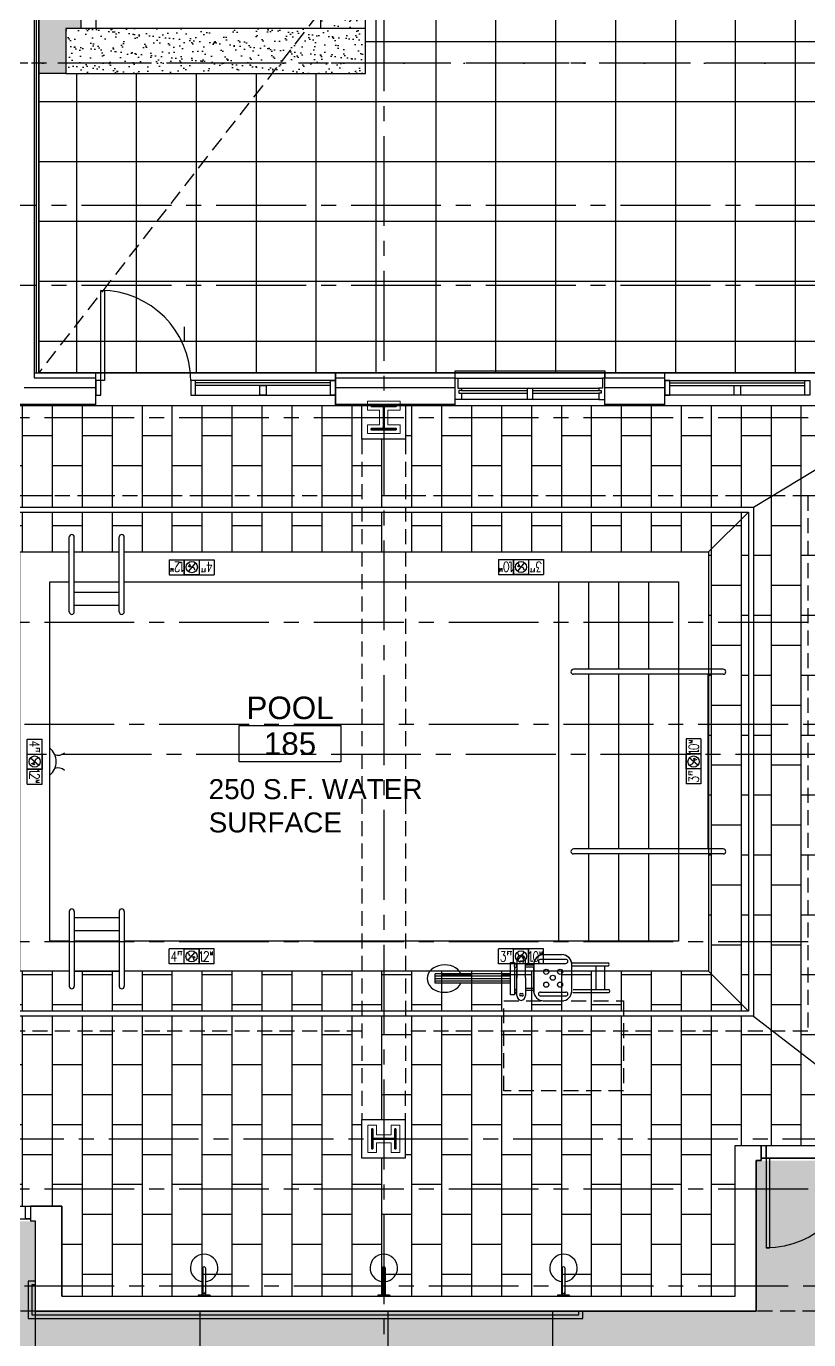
# Model space of a CAD drawing. Header units: inches. Extents: x 5931 to 10048, y 0 to 3185.
# Drawn here: x 6977 to 7290, y 1162 to 1688 of the extents above; entities that cross this region are included whole.
import ezdxf
from ezdxf.enums import TextEntityAlignment as Align

# ---------------------------------------------------------------- set-up
doc = ezdxf.new("R2010")
doc.units = ezdxf.units.IN
doc.header["$LTSCALE"] = 48
doc.header["$MEASUREMENT"] = 0
for name, pattern in [('CENTER2', [1.125, 0.75, -0.125, 0.125, -0.125]), ('DASHDOT2', [0.5, 0.25, -0.125, 0, -0.125]), ('HIDDEN', [0.375, 0.25, -0.125]), ('HIDDEN2', [0.1875, 0.125, -0.0625]), ('PHANTOM2', [1.25, 0.625, -0.125, 0.125, -0.125, 0.125, -0.125])]:
    doc.linetypes.add(name, pattern=pattern)
for name, color, linetype in [('_0_Objects', 8, 'Continuous'), ('A-Door', 8, 'Continuous'), ('A-Door-Head', 8, 'Continuous'), ('A-Elev-0-MED', 8, 'Continuous'), ('A-Flor-ADA', 8, 'PHANTOM2'), ('A-Flor-Case-Full Height', 8, 'Continuous'), ('A-Flor-Hral', 8, 'Continuous'), ('A-Flor-Pattern', 8, 'Continuous'), ('A-Flor-Pool-Acc', 8, 'Continuous'), ('A-Flor-Soffit', 8, 'HIDDEN2'), ('A-Flor-Strs', 8, 'Continuous'), ('A-Flor-Wall Mtd Fixture', 8, 'Continuous'), ('A-Glaz', 8, 'Continuous'), ('A-Glaz-Sill', 8, 'Continuous'), ('A-Grid(3-32)', 8, 'CENTER2'), ('A-Pool-Outline', 8, 'Continuous'), ('A-Roof-Drain', 8, 'Continuous'), ('A-Tag-Rm(3-32)', 8, 'Continuous'), ('A-Wall-Full', 8, 'Continuous'), ('A-Wall-Hatch', 8, 'Continuous'), ('Zoning Envelope', 8, 'DASHDOT2')]:
    doc.layers.add(name, color=color, linetype=linetype)
for name, color, linetype, lineweight in [('A-Detl-Hatch', 8, 'Continuous', 18), ('S-Detl-Hatch', 8, 'Continuous', 18), ('S-Detl-Wide', 8, 'Continuous', 35)]:
    doc.layers.add(name, color=color, linetype=linetype, lineweight=lineweight)
doc.styles.add('Arch-Dim', font='arial.ttf')
doc.styles.add('AT48', font='romans.shx', dxfattribs={"width": 0.8, "height": 4.5})
doc.styles.get("Standard").update_dxf_attribs({"font": 'arial.ttf'})
pattern_1 = [(228.0127875, (-84194.43275, -55714.1465), (-96, -108), [1.614432, -159.8290566]), (184.9697407, (-84195.51275, -55715.34653), (144, 12), [2.770416, -274.2710971]), (132.5104471, (-84198.27275, -55715.5865), (120, -132), [1.953456, -193.3923912]), (267.273689, (-84202.95275, -55718.5865), (12, 240), [2.522856, -249.7626965]), (292.8336542, (-84203.07275, -55721.1065), (-60, 144), [2.47386, -244.9124775]), (357.273689, (-84202.11275, -55723.3865), (-240, 12), [2.522856, -249.7626965]), (37.69424047, (-84199.59275, -55723.50653), (-156, -120), [3.336348, -330.2981826]), (72.2553284, (-84196.95275, -55721.46653), (84, 264), [3.149856, -311.835858]), (121.4295656, (-84195.99275, -55718.4665), (-96, 156), [2.5314, -250.6088773]), (175.2363583, (-84197.3128, -55716.3065), (132, -12), [2.889984, -141.609151]), (222.3974378, (-84200.19275, -55716.06653), (-144, -132), [3.737376, -370.0005]), (138.8140748, (-84191.0728, -55718.7065), (-84, 72), [1.275612, -126.2861378]), (171.4692344, (-84192.03275, -55717.8665), (156, -24), [2.426844, -240.258137]), (225, (-84194.433, -55717.5065), (-1e-15, -12), [1.697052, -15.2735107]), (203.1985905, (-84195.2728, -55716.0665), (60, 24), [0.913896, -90.4753813]), (291.8014095, (-84196.1128, -55716.4265), (-12, 36), [1.292436, -63.3295417]), (30.9637565, (-84195.6328, -55717.6265), (36, 24), [2.099148, -67.8722747]), (161.565051, (-84193.8328, -55716.5465), (24, -12), [1.517892, -36.4294399]), (16.3895403, (-84203.07275, -55716.4265), (120, 36), [2.1264, -210.5141418]), (70.3461759, (-84201.03275, -55715.8265), (-48, -132), [1.783932, -176.608893]), (293.1985905, (-84193.8328, -55714.1465), (-24, 60), [1.82778, -89.5614973]), (343.6104597, (-84193.11275, -55715.8265), (-120, 36), [2.1264, -210.5141418]), (339.4439548, (-84203.0728, -55723.8665), (-60, 24), [2.05056, -100.477485]), (294.7751406, (-84201.15275, -55724.5865), (-60, 132), [1.718136, -170.0957168]), (66.8014095, (-84193.7128, -55726.1465), (24, 60), [1.82778, -89.5614973]), (17.3540246, (-84192.99275, -55724.4665), (-156, -48), [2.011572, -199.1450834]), (69.4439548, (-84199.5928, -55726.1465), (-24, -60), [1.02528, -101.502765]), (101.3099325, (-84194.4328, -55726.1465), (-12, 48), [0.61188, -60.5763542]), (165.9637565, (-84194.5528, -55725.5465), (36, -12), [2.47386, -47.0034075]), (186.00900596, (-84196.95275, -55724.9465), (120, 12), [2.2926, -226.9670781]), (303.6900675, (-84195.6328, -55718.7065), (-12, 24), [1.730664, -41.5359513]), (353.1572266, (-84194.67275, -55720.14653), (204, -24), [3.021528, -299.1307515]), (60.9453959, (-84191.6728, -55720.5065), (-48, -84), [1.235472, -122.3120897]), (90, (-84191.073, -55719.427), (-12, 12), [0.72, -11.28]), (120.2564372, (-84197.19275, -55724.5865), (48, -84), [1.667088, -165.0422399]), (48.0127875, (-84198.03275, -55723.1465), (96, 108), [3.228864, -158.2146246]), (0, (-84195.873, -55720.747), (12, 12), [3.12, -8.88]), (325.3048465, (-84192.75275, -55720.7465), (120, -84), [1.897368, -187.8392916]), (254.0546041, (-84191.1928, -55721.8265), (-12, -48), [1.747224, -85.6140947]), (207.64597536, (-84191.67275, -55723.50653), (-228, -120), [2.84478, -281.6336902]), (175.42607874, (-84194.19275, -55724.82653), (-156, 12), [3.009588, -297.9488809])]
pattern_2 = [(23.62222, (-6980.625, -1469.382), (1.2029912, 5.657064), [0, -4.56, 0, -5.1, 0, -4.875]), (353.62222, (-6980.625, -1469.382), (7.185037, 6.945848), [0, -2.46, 0, -4.11, 0, -1.575]), (313.62222, (-6984.2073, -1468.497), (9.0737883, -2.2243135), [0, -1.5, 0, -5.4, 0, -7.05]), (303.62222, (-6984.207, -1468.497), (9.386665, 0.393095), [0, -0.75, 0, -3.54, 0, -4.05])]
pattern_3 = [(23.62222, (-6980.625, -1469.382), (1.2029912, 5.657064), [0, -4.56, 0, -5.1, 0, -4.875]), (353.62222, (-6980.625, -1469.382), (7.185037, 6.945848), [0, -2.46, 0, -4.11, 0, -1.575]), (313.62222, (-6984.2073, -1468.497), (9.0737883, -2.2243135), [0, -1.5, 0, -5.4, 0, -7.05]), (303.62222, (-6984.207, -1468.497), (9.386665, 0.393095), [0, -0.75, 0, -3.54, 0, -4.05])]

# ---------------------------------------------------------------- blocks, each defined once
blk = doc.blocks.new('Door 36in')
blk.add_lwpolyline([(0, 36), (1.5, 36), (1.5, 0), (0, 0)], close=True)
blk.add_arc((0, 0), 36, 0, 90)
blk = doc.blocks.new('EXTERIOR WINDOW 4')
at = {"layer": 'A-Glaz'}
for p, q in [((3139.62, -8499), (3194.62, -8499)), ((3139.62, -8500), (3166.12, -8500)), ((3139.62, -8501), (3166.12, -8501)), ((3168.12, -8500), (3194.62, -8500)), ((3168.12, -8501), (3194.62, -8501))]:
    blk.add_line(p, q, dxfattribs=at)
for points in [[(3139.62, -8501), (3139.62, -8503.5), (3137.12, -8503.5), (3137.12, -8495), (3138.12, -8495), (3138.12, -8499), (3139.62, -8499), (3139.62, -8500), (3138.62, -8500), (3138.62, -8501), (3139.62, -8501)], [(3194.62, -8501), (3194.62, -8503.5), (3197.12, -8503.5), (3197.12, -8495), (3196.12, -8495), (3196.12, -8499), (3194.62, -8499), (3194.62, -8500), (3195.62, -8500), (3195.62, -8501), (3194.62, -8501)]]:
    blk.add_lwpolyline(points, dxfattribs=at)
blk.add_lwpolyline([(3168.12, -8503.5), (3166.12, -8503.5), (3166.12, -8499), (3168.12, -8499)], close=True, dxfattribs=at)
at = {"layer": 'A-Glaz-Sill'}
for p, q in [((3138.12, -8495), (3196.12, -8495)), ((3194.62, -8503.5), (3139.62, -8503.5)), ((3197.12, -8506.13), (3137.12, -8506.13))]:
    blk.add_line(p, q, dxfattribs=at)
blk.add_lwpolyline([(3137.12, -8495), (3137.12, -8492), (3197.12, -8492), (3197.12, -8495)], dxfattribs=at)
blk = doc.blocks.new('1ST FLOOR CORE & SHELL')
at = {"layer": 'A-Glaz'}
for p, q in [((3083.12, -8496.88), (3029.12, -8496.88)), ((3083.12, -8497.88), (3029.12, -8497.88)), ((3219.13, -8496.88), (3273.13, -8496.88)), ((3219.13, -8497.88), (3273.13, -8497.88))]:
    blk.add_line(p, q, dxfattribs=at)
for points in [[(2989.12, -8501.88), (2991.12, -8501.88), (2991.12, -8495.88), (2989.12, -8495.88)], [(3027.12, -8501.88), (3029.12, -8501.88), (3029.12, -8495.88), (3027.12, -8495.88)], [(3054.87, -8497.88), (3057.37, -8497.88), (3057.37, -8501.88), (3054.87, -8501.88)], [(3085.12, -8501.88), (3083.12, -8501.88), (3083.12, -8495.88), (3085.12, -8495.88)], [(3217.13, -8501.88), (3219.13, -8501.88), (3219.13, -8495.88), (3217.13, -8495.88)], [(3244.88, -8497.88), (3247.38, -8497.88), (3247.38, -8501.88), (3244.88, -8501.88)], [(3275.13, -8501.88), (3273.13, -8501.88), (3273.13, -8495.88), (3275.13, -8495.88)]]:
    blk.add_lwpolyline(points, close=True, dxfattribs=at)
at = {"layer": 'A-Glaz-Sill'}
for p, q in [((3085.12, -8495.88), (3029.12, -8495.88)), ((3217.13, -8495.88), (3273.13, -8495.88)), ((3029.12, -8501.88), (3085.12, -8501.88)), ((3273.13, -8501.88), (3217.13, -8501.88))]:
    blk.add_line(p, q, dxfattribs=at)
at = {"layer": 'A-Wall-Full'}
for p, q in [((2966.25, -8296.13), (2966.25, -8492.88)), ((2964.37, -8492.88), (2989.12, -8492.88)), ((2989.12, -8506.13), (2989.12, -8492.88)), ((3085.12, -8492.88), (3133.12, -8492.88)), ((3085.12, -8506.13), (3085.12, -8492.88)), ((3133.12, -8506.13), (3133.12, -8492.88)), ((3193.12, -8492.88), (3217.13, -8492.88)), ((3193.12, -8506.13), (3193.12, -8492.88)), ((3217.13, -8506.13), (3217.13, -8492.88)), ((2989.12, -8506.13), (2953.12, -8506.13)), ((3133.12, -8506.13), (3085.12, -8506.13)), ((3217.13, -8506.13), (3193.12, -8506.13))]:
    blk.add_line(p, q, dxfattribs=at)
at = {"layer": 'A-Wall-Hatch'}
for p, q in [((2964.37, -8296.13), (2964.37, -8494.88)), ((2965.25, -8296.13), (2965.25, -8492.88)), ((2964.37, -8494.88), (2989.12, -8494.88)), ((3085.12, -8494.88), (3133.12, -8494.88)), ((3193.12, -8494.88), (3217.13, -8494.88)), ((2989.12, -8498.88), (2960.37, -8498.88)), ((3133.12, -8498.88), (3085.12, -8498.88)), ((3217.13, -8498.88), (3193.12, -8498.88)), ((2989.12, -8505.5), (2953.75, -8505.5)), ((3133.12, -8505.5), (3085.12, -8505.5)), ((3217.13, -8505.5), (3193.12, -8505.5))]:
    blk.add_line(p, q, dxfattribs=at)
blk.add_blockref('EXTERIOR WINDOW 4', (-4, 0))
at = {"layer": 'A-Door'}
blk.add_blockref('Door 36in', (2991.12, -8495.88), dxfattribs=at)
blk = doc.blocks.new('*U9')
at = {"layer": 'A-Detl-Hatch'}
h = blk.add_hatch(dxfattribs=at)
h.set_pattern_fill('ANSI32', color=256, scale=6, style=0)
h.set_pattern_definition([(45, (0, -4.865), (-1.591, 1.591), []), (45, (1.0607, -4.865), (-1.591, 1.591), [])])
edge = h.paths.add_edge_path()
edge.add_line((3.98, -9.73), (3.98, -9.295))
edge.add_line((3.98, -9.295), (0.645, -9.295))
edge.add_arc((0.645, -8.795), 0.5, 180, 270, ccw=False)
edge.add_line((0.145, -8.795), (0.145, -0.935))
edge.add_arc((0.645, -0.935), 0.5, 90, 180, ccw=False)
edge.add_line((0.645, -0.435), (3.98, -0.435))
edge.add_line((3.98, -0.435), (3.98, 0))
edge.add_line((3.98, 0), (-3.98, 0))
edge.add_line((-3.98, 0), (-3.98, -0.435))
edge.add_line((-3.98, -0.435), (-0.645, -0.435))
edge.add_arc((-0.645, -0.935), 0.5, 0, 90, ccw=False)
edge.add_line((-0.145, -0.935), (-0.145, -8.795))
edge.add_arc((-0.645, -8.795), 0.5, -90, 0, ccw=False)
edge.add_line((-0.645, -9.295), (-3.98, -9.295))
edge.add_line((-3.98, -9.295), (-3.98, -9.73))
edge.add_line((-3.98, -9.73), (3.98, -9.73))
at = {"linetype": 'ByBlock'}
blk.add_lwpolyline([(3.98, -9.73), (3.98, -9.295), (0.645, -9.295, -0.4142136), (0.145, -8.795), (0.145, -0.935, -0.4142136), (0.645, -0.435), (3.98, -0.435), (3.98, 0), (-3.98, 0), (-3.98, -0.435), (-0.645, -0.435, -0.4142136), (-0.145, -0.935), (-0.145, -8.795, -0.4142136), (-0.645, -9.295), (-3.98, -9.295), (-3.98, -9.73)], format="xyb", close=True, dxfattribs=at)
blk = doc.blocks.new('W10X33')
at = {"layer": 'S-Detl-Hatch'}
blk.add_lwpolyline([(13773.28, -7309.78), (13773.28, -7306.34), (13769.45, -7306.34), (13769.45, -7300.48), (13773.28, -7300.48), (13773.28, -7297.05), (13762.32, -7297.05), (13762.32, -7300.48), (13766.16, -7300.48), (13766.16, -7306.34), (13762.32, -7306.34), (13762.32, -7309.78)], close=True, dxfattribs=at)
at = {"layer": 'S-Detl-Wide'}
blk.add_blockref('*U9', (13767.8, -7298.55), dxfattribs=at)
blk = doc.blocks.new('*U16')
at = {"layer": 'A-Detl-Hatch'}
h = blk.add_hatch(dxfattribs=at)
h.set_pattern_fill('ANSI32', color=256, scale=6, style=0)
h.set_pattern_definition([(45, (0, -4.99), (-1.591, 1.591), []), (45, (1.0607, -4.99), (-1.591, 1.591), [])])
edge = h.paths.add_edge_path()
edge.add_line((5, -9.98), (5, -9.42))
edge.add_line((5, -9.42), (0.67, -9.42))
edge.add_arc((0.67, -8.92), 0.5, 180, 270, ccw=False)
edge.add_line((0.17, -8.92), (0.17, -1.06))
edge.add_arc((0.67, -1.06), 0.5, 90, 180, ccw=False)
edge.add_line((0.67, -0.56), (5, -0.56))
edge.add_line((5, -0.56), (5, 0))
edge.add_line((5, 0), (-5, 0))
edge.add_line((-5, 0), (-5, -0.56))
edge.add_line((-5, -0.56), (-0.67, -0.56))
edge.add_arc((-0.67, -1.06), 0.5, 0, 90, ccw=False)
edge.add_line((-0.17, -1.06), (-0.17, -8.92))
edge.add_arc((-0.67, -8.92), 0.5, -90, 0, ccw=False)
edge.add_line((-0.67, -9.42), (-5, -9.42))
edge.add_line((-5, -9.42), (-5, -9.98))
edge.add_line((-5, -9.98), (5, -9.98))
at = {"linetype": 'ByBlock'}
blk.add_lwpolyline([(5, -9.98), (5, -9.42), (0.67, -9.42, -0.414214), (0.17, -8.92), (0.17, -1.06, -0.414214), (0.67, -0.56), (5, -0.56), (5, 0), (-5, 0), (-5, -0.56), (-0.67, -0.56, -0.414214), (-0.17, -1.06), (-0.17, -8.92, -0.414214), (-0.67, -9.42), (-5, -9.42), (-5, -9.98)], format="xyb", close=True, dxfattribs=at)
blk = doc.blocks.new('W10x49')
at = {"layer": 'S-Detl-Hatch'}
blk.add_lwpolyline([(14011.1, -7309.78), (14011.1, -7306.22), (14006.27, -7306.22), (14006.27, -7300.36), (14011.1, -7300.36), (14011.1, -7296.8), (13998.1, -7296.8), (13998.1, -7300.36), (14002.93, -7300.36), (14002.93, -7306.22), (13998.1, -7306.22), (13998.1, -7309.78)], close=True, dxfattribs=at)
at = {"layer": 'S-Detl-Wide'}
blk.add_blockref('*U16', (14004.6, -7298.3), dxfattribs=at)
blk = doc.blocks.new('1ST FLOOR - STRUCTURAL GRID')
at = {"layer": 'A-Grid(3-32)'}
for p, q in [((3104.5, -7426.01), (3104.5, -9520.75)), ((5927.38, -8368.75), (2104.5, -8368.75)), ((2119.38, -8425.75), (5912.5, -8425.75)), ((2119.38, -8457.75), (5912.5, -8457.75)), ((2104.5, -8510.75), (5927.38, -8510.75)), ((2104.5, -8592.75), (5927.38, -8592.75)), ((5912.5, -8633.75), (2120.87, -8633.75)), ((5927.38, -8645.75), (2104.5, -8645.75)), ((2104.5, -8720.75), (5927.38, -8720.75)), ((2130.3, -8799.75), (5901.58, -8799.75)), ((2104.5, -8819.75), (5927.38, -8819.75)), ((5912.5, -8858.75), (2119.31, -8858.75))]:
    blk.add_line(p, q, dxfattribs=at)
blk.add_blockref('W10x49', (-10900.1, -1207.46))
at = {"rotation": 90}
blk.add_blockref('W10X33', (-4198.91, -22567.55), dxfattribs=at)
blk = doc.blocks.new('FPOST')
at = {"layer": 'A-Flor-Pool-Acc'}
blk.add_line((-0.25, -0.25), (0.25, 0.25), dxfattribs=at)
at = {"layer": 'A-Flor-Pool-Acc', "flags": 128}
blk.add_lwpolyline([(-0.25, -0.25), (0.25, -0.25), (0.25, 0.25), (-0.25, 0.25)], close=True, dxfattribs=at)
blk = doc.blocks.new('terrace')
at = {"layer": 'A-Flor-Pool-Acc'}
h = blk.add_hatch(dxfattribs=at)
h.set_pattern_fill('GRAVEL', color=256, scale=12, angle=-13.8778)
h.set_pattern_definition(pattern_1)
h.paths.add_polyline_path([(12, 199.75), (1.12, 199.75), (1.12, 492.5), (18, 492.5), (18, 217.75), (12, 217.75)])
h = blk.add_hatch(dxfattribs=at)
h.set_pattern_fill('CCELEV', color=256, scale=3, angle=-13.8778, pattern_type=2)
h.set_pattern_definition(pattern_3)
h.paths.add_polyline_path([(387.87, 397.75), (102, 397.75), (102, 492.5), (84, 492.5), (84, 379.75), (405.75, 379.75), (405.75, 492.5), (387.75, 492.5)])
h = blk.add_hatch(dxfattribs=at)
h.set_pattern_fill('GRAVEL', color=256, scale=12, angle=-13.8778)
h.set_pattern_definition(pattern_1)
h.paths.add_polyline_path([(477.75, 199.75), (488.62, 199.75), (488.62, 492.5), (471.75, 492.5), (471.75, 217.75), (477.75, 217.75)])
h = blk.add_hatch(dxfattribs=at)
h.set_pattern_fill('NET', color=256, scale=192, angle=-13.8778)
h.set_pattern_definition([(0, (-84203.073, -55726.147), (0, 24), []), (90, (-84203.073, -55726.147), (-24, 1e-15), [])])
h.paths.add_polyline_path([(489.75, 199.75), (357.75, 199.75), (357.75, 379.75), (132, 379.75), (132, 199.75), (1.12, 199.75), (1.12, 79.75), (488.62, 79.75)])
h = blk.add_hatch(dxfattribs=at)
h.set_pattern_fill('CCELEV', color=256, scale=3, angle=-13.8778, pattern_type=2)
h.set_pattern_definition(pattern_3)
h.paths.add_polyline_path([(132, 379.75), (114, 379.75), (114, 217.85), (132, 217.75)])
h = blk.add_hatch(dxfattribs=at)
h.set_pattern_fill('CCELEV', color=256, scale=3, angle=-13.8778, pattern_type=2)
h.set_pattern_definition(pattern_2)
h.paths.add_polyline_path([(375.75, 379.75), (357.75, 379.75), (357.75, 217.75), (375.75, 217.85)])
h = blk.add_hatch(dxfattribs=at)
h.set_pattern_fill('CCELEV', color=256, scale=3, angle=-13.8778, pattern_type=2)
h.set_pattern_definition(pattern_2)
h.paths.add_polyline_path([(132, 217.75), (12, 217.75), (12, 199.75), (132, 199.75)])
h = blk.add_hatch(dxfattribs=at)
h.set_pattern_fill('CCELEV', color=256, scale=3, angle=-13.8778, pattern_type=2)
h.set_pattern_definition(pattern_2)
h.paths.add_polyline_path([(477.75, 199.75), (357.75, 199.75), (357.75, 217.75), (477.75, 217.75)])
blk.add_line((59.38, 98.13), (59.38, 92.13), dxfattribs=at)
at = {"layer": 'A-Flor-Pool-Acc', "flags": 128}
for points in [[(489.37, 510.5), (0, 510.5)], [(483.37, 501.5), (5.37, 501.5)], [(488.62, 492.5), (1.12, 492.5)], [(488.62, 492.5), (1.12, 492.5)], [(1.12, 492.5), (1.12, 79.75)], [(18, 492.5), (18, 217.75)], [(24, 492.5), (24, 217.75)], [(387.87, 397.75), (102, 397.75), (102, 492.5), (84, 492.5), (84, 379.75), (405.75, 379.75), (405.75, 492.5), (387.75, 492.5), (387.87, 397.75)], [(465.75, 492.5), (465.75, 217.75)], [(471.75, 492.5), (471.75, 217.75)], [(488.62, 492.5), (488.62, 79.75)], [(0, 420.5), (0, 402.5)], [(489.75, 420.5), (489.75, 402.5)], [(132, 379.75), (114, 379.75), (114, 217.85), (132, 217.75), (132, 379.75)], [(477.75, 199.75), (357.75, 199.75), (357.75, 217.75), (477.75, 217.75), (477.75, 199.75)], [(12, 199.75), (1.12, 199.75)], [(477.75, 199.75), (488.62, 199.75)], [(0, 79.75), (488.62, 79.75)]]:
    blk.add_lwpolyline(points, dxfattribs=at)
for points in [[(12, 199.75), (1.12, 199.75), (1.12, 492.5), (18, 492.5), (18, 217.75), (12, 217.75), (12, 199.75)], [(1.12, 492.5), (488.62, 492.5), (488.62, 79.75), (1.12, 79.75)], [(1.12, 492.5), (1.12, 79.75), (488.62, 79.75), (488.62, 492.5)], [(477.75, 199.75), (488.62, 199.75), (488.62, 492.5), (471.75, 492.5), (471.75, 217.75), (477.75, 217.75), (477.75, 199.75)], [(375.75, 379.75), (357.75, 379.75), (357.75, 217.75), (375.75, 217.85), (375.75, 379.75)], [(132, 217.75), (12, 217.75), (12, 199.75), (132, 199.75)]]:
    blk.add_lwpolyline(points, close=True, dxfattribs=at)
at = {"layer": 'A-Flor-Pool-Acc', "xscale": 12, "yscale": 12, "zscale": 12}
for p, rotation in [((5.37, 501.5), 180.0000000000002), ((65.12, 501.5), 180.0000000000001), ((124.87, 501.5), 180.0000000000001), ((184.62, 501.5), 180.0000000000001), ((244.37, 501.5), 180.0000000000001), ((304.12, 501.5), 180.0000000000001), ((363.87, 501.5), 180.0000000000001), ((423.62, 501.5), 180.0000000000001), ((483.37, 501.5), 180.0000000000002)]:
    blk.add_blockref('FPOST', p, dxfattribs=dict(at, rotation=rotation))
blk = doc.blocks.new('Depth Marker')
for p, q in [((-9, -6), (-9, 0)), ((-9, -6), (-9, 0)), ((9, 0), (-9, 0)), ((-3, -6), (-3, 0)), ((-3, -6), (-3, 0)), ((3, -6), (3, 0)), ((9, -6), (9, 0)), ((-1.46, -4.75), (1.41, -1.29)), ((9, -6), (-9, -6))]:
    blk.add_line(p, q)
blk.add_lwpolyline([(3, 0), (3, -6), (-3, -6), (-3, 0)], close=True)
blk.add_lwpolyline([(-1.37, -1.76), (-0.84, -2.68), (0.43, -3.21), (0.95, -4.41)])
for centre, radius in [((-0.03, -3.02), 2.25), ((0.99, -3.38), 0.265)]:
    blk.add_circle(centre, radius)
at = {"style": 'AT48', "width": 0.8}
for s, height, p in [('4', 4, (-8.52, -5.09)), ('FT', 1.5, (-5.62, -2.59)), ('1', 4, (2.42, -5.09)), ('.', 4, (3.77, -5.09)), ('2', 4, (4.51, -5.09)), ('M', 1.5, (7.27, -2.59))]:
    blk.add_text(s, height=height, dxfattribs=at).set_placement(p)
blk = doc.blocks.new('Rm Tag')
blk.add_lwpolyline([(-0.2124, 0.0759), (0.2124, 0.0759), (0.2124, -0.0759), (-0.2124, -0.0759)], close=True)
for p in [(0, 0.2858), (0, 0.1493), (0, 0)]:
    blk.add_attdef('XXX', text='', height=0.0938).set_placement(p, align=Align.MIDDLE_CENTER)
blk = doc.blocks.new('pool light')
for centre, radius, start, end in [((-4.15, 5.38), 6.8, 307.6499, 52.3501), ((3.46, 11.53), 3.58, 246.0008, 314.0467), ((3.46, -0.67), 3.58, 45.9533, 113.0487)]:
    blk.add_arc(centre, radius, start, end)
blk = doc.blocks.new('3 feet Depth Marker')
for p, q in [((7166, 1312.38), (7166, 1318.38)), ((7166, 1312.38), (7166, 1318.38)), ((7184, 1318.38), (7166, 1318.38)), ((7172, 1312.38), (7172, 1318.38)), ((7172, 1312.38), (7172, 1318.38)), ((7173.54, 1313.63), (7176.41, 1317.09)), ((7178, 1312.38), (7178, 1318.38)), ((7184, 1312.38), (7184, 1318.38)), ((7184, 1312.38), (7166, 1312.38))]:
    blk.add_line(p, q)
blk.add_lwpolyline([(7178, 1318.38), (7178, 1312.38), (7172, 1312.38), (7172, 1318.38)], close=True)
blk.add_lwpolyline([(7173.63, 1316.62), (7174.16, 1315.7), (7175.43, 1315.17), (7175.95, 1313.97)])
for centre, radius in [((7174.97, 1315.36), 2.25), ((7175.99, 1315), 0.265)]:
    blk.add_circle(centre, radius)
at = {"style": 'AT48', "width": 0.8}
for s, height, p in [('3', 4, (7166.48, 1313.29)), ('FT', 1.5, (7169.38, 1315.79)), ('1', 4, (7177.42, 1313.29)), ('0', 4, (7179.51, 1313.29)), ('M', 1.5, (7182.27, 1315.79)), ('.', 4, (7178.77, 1313.29))]:
    blk.add_text(s, height=height, dxfattribs=at).set_placement(p)
blk = doc.blocks.new('GOOSENECK WALL LIGHT')
for p, q in [((-0.5, 11.25), (-0.5, 0.5)), ((0.5, 11.25), (0.5, 0.5)), ((-2.27, 0.5), (-2.5, 0)), ((-2.5, 0), (2.5, 0)), ((-2.27, 0.5), (2.27, 0.5)), ((2.27, 0.5), (2.5, 0))]:
    blk.add_line(p, q)
for centre, radius, start, end in [((0, 11.25), 5.5, 275.2159, 264.7841), ((0, 11.25), 0.5, 0, 180), ((0, 1.5), 0.5, 180, 0)]:
    blk.add_arc(centre, radius, start, end)
blk.add_attdef('WXX', (-6.36, -5.1), '', height=4.5)
blk = doc.blocks.new('floor pattern 1st floor')
at = {"layer": 'A-Flor-Pattern'}
h = blk.add_hatch(dxfattribs=at)
h.set_pattern_fill('WOODS_BOARD_WIDE', color=256, scale=3, pattern_type=2)
h.set_pattern_definition([(0, (2343, 1229.155), (0, 6), []), (90, (2343, 1229.155), (-12, 12), [6, -42]), (90, (2367, 1235.155), (-12, 12), [6, -42])])
edge = h.paths.add_edge_path(flags=16)
edge.add_line((2149.55, 1020.63), (2161.55, 1020.63))
edge.add_ellipse((2161.55, 1015.63), major_axis=(-3.54, -3.54), ratio=1, start_angle=135, end_angle=225, ccw=False)
edge.add_line((2166.55, 1015.63), (2166.55, 984.63))
edge.add_ellipse((2161.55, 984.63), major_axis=(3.54, -3.54), ratio=1, start_angle=315, end_angle=405, ccw=False)
edge.add_line((2161.55, 979.63), (2156.55, 979.63))
edge.add_line((2156.55, 979.63), (2156.55, 955.63))
edge.add_line((2156.55, 955.63), (2147.55, 955.63))
edge.add_line((2147.55, 955.63), (2126.55, 955.63))
edge.add_line((2126.55, 955.63), (2126.55, 995.43))
edge.add_line((2126.55, 995.43), (2126.55, 1010.63))
edge.add_line((2126.55, 1010.63), (2144.55, 1010.63))
edge.add_line((2144.55, 1010.63), (2144.55, 1015.63))
edge.add_ellipse((2148.74, 1016.43), major_axis=(3.19, 3.19), ratio=0.85373, start_angle=38.5071, end_angle=141.4929, ccw=False)
edge = h.paths.add_edge_path(flags=16)
edge.add_ellipse((2192.35, 952.43), major_axis=(-3.19, 3.19), ratio=0.855373, start_angle=218.4535, end_angle=321.5465, ccw=False)
edge.add_line((2196.55, 951.63), (2196.53, 920.27))
edge.add_ellipse((2191.55, 920.63), major_axis=(-3.54, -3.54), ratio=1, start_angle=45, end_angle=130.7903, ccw=False)
edge.add_line((2191.55, 915.63), (2186.71, 915.63))
edge.add_line((2186.71, 915.63), (2186.55, 891.63))
edge.add_line((2186.55, 891.63), (2177.55, 891.63))
edge.add_line((2177.55, 891.63), (2156.55, 891.63))
edge.add_line((2156.55, 891.63), (2156.55, 931.43))
edge.add_line((2156.55, 931.43), (2156.55, 946.63))
edge.add_line((2156.55, 946.63), (2174.55, 946.63))
edge.add_line((2174.55, 946.63), (2174.55, 951.63))
edge.add_ellipse((2179.55, 951.63), major_axis=(3.54, -3.54), ratio=1, start_angle=135, end_angle=225, ccw=False)
edge.add_line((2179.55, 956.63), (2191.55, 956.63))
edge = h.paths.add_edge_path(flags=16)
edge.add_ellipse((2066.4, 1141.28), major_axis=(0, 0.0156), ratio=1, start_angle=270, end_angle=337.7307)
edge.add_line((2066.41, 1141.3), (2066.41, 1141.29))
edge.add_line((2066.41, 1141.29), (2066.41, 1140.75))
edge.add_line((2066.41, 1140.75), (2066.4, 1140.75))
edge.add_line((2066.4, 1140.75), (2066.4, 1140.71))
edge.add_line((2066.4, 1140.71), (2049.13, 1140.71))
edge.add_line((2049.13, 1140.71), (2045.1, 1140.71))
edge.add_line((2045.1, 1140.71), (2032.76, 1140.71))
edge.add_line((2032.76, 1140.71), (2030.38, 1140.71))
edge.add_line((2030.38, 1140.71), (2028, 1140.71))
edge.add_line((2028, 1140.71), (2028, 1140.75))
edge.add_line((2028, 1140.75), (2028, 1140.75))
edge.add_line((2028, 1140.75), (2028, 1141.29))
edge.add_line((2028, 1141.29), (2028, 1141.3))
edge.add_ellipse((2028, 1141.28), major_axis=(0, 0.0156), ratio=1, start_angle=22.2693, end_angle=90)
edge.add_line((2027.99, 1141.28), (2027.99, 1140.71))
edge.add_line((2027.99, 1140.71), (2027.95, 1140.71))
edge.add_line((2027.95, 1140.71), (2027.95, 1141.28))
edge.add_line((2027.95, 1141.28), (2027.95, 1141.29))
edge.add_ellipse((2028, 1141.29), major_axis=(0.0455, 0), ratio=1, start_angle=90, end_angle=180, ccw=False)
edge.add_line((2028, 1141.33), (2028, 1141.33))
edge.add_line((2028, 1141.33), (2028, 1141.33))
edge.add_line((2028, 1141.33), (2033.88, 1141.33))
edge.add_line((2033.88, 1141.33), (2033.88, 1141.91))
edge.add_ellipse((2033.93, 1141.91), major_axis=(0.0515, 0), ratio=1, start_angle=90, end_angle=180, ccw=False)
edge.add_line((2033.93, 1141.96), (2036.13, 1141.96))
edge.add_line((2036.13, 1141.96), (2036.13, 1145.93))
edge.add_ellipse((2037.88, 1152.71), major_axis=(7, 0), ratio=1, start_angle=180, end_angle=255.5225, ccw=False)
edge.add_ellipse((2037.88, 1152.71), major_axis=(7, 0), ratio=1, start_angle=0, end_angle=180, ccw=False)
edge.add_ellipse((2037.88, 1152.71), major_axis=(7, 0), ratio=1, start_angle=284.4775, end_angle=360, ccw=False)
edge.add_line((2039.63, 1145.93), (2039.63, 1141.96))
edge.add_line((2039.63, 1141.96), (2041.83, 1141.96))
edge.add_ellipse((2041.83, 1141.91), major_axis=(0.0515, 0), ratio=1, start_angle=360, end_angle=450, ccw=False)
edge.add_line((2041.88, 1141.91), (2041.88, 1141.33))
edge.add_line((2041.88, 1141.33), (2052.58, 1141.33))
edge.add_line((2052.58, 1141.33), (2052.58, 1141.91))
edge.add_ellipse((2052.63, 1141.91), major_axis=(0.0515, 0), ratio=1, start_angle=90, end_angle=180, ccw=False)
edge.add_line((2052.63, 1141.96), (2054.83, 1141.96))
edge.add_line((2054.83, 1141.96), (2054.83, 1145.93))
edge.add_ellipse((2056.58, 1152.71), major_axis=(7, 0), ratio=1, start_angle=180, end_angle=255.5225, ccw=False)
edge.add_ellipse((2056.58, 1152.71), major_axis=(7, 0), ratio=1, start_angle=0, end_angle=180, ccw=False)
edge.add_ellipse((2056.58, 1152.71), major_axis=(7, 0), ratio=1, start_angle=284.4775, end_angle=360, ccw=False)
edge.add_line((2058.33, 1145.93), (2058.33, 1141.96))
edge.add_line((2058.33, 1141.96), (2060.52, 1141.96))
edge.add_ellipse((2060.52, 1141.91), major_axis=(0.0515, 0), ratio=1, start_angle=360, end_angle=450, ccw=False)
edge.add_line((2060.58, 1141.91), (2060.58, 1141.33))
edge.add_line((2060.58, 1141.33), (2066.4, 1141.33))
edge.add_line((2066.4, 1141.33), (2066.41, 1141.33))
edge.add_line((2066.41, 1141.33), (2066.41, 1141.33))
edge.add_ellipse((2066.41, 1141.29), major_axis=(0.0455, 0), ratio=1, start_angle=360, end_angle=450, ccw=False)
edge.add_line((2066.45, 1141.29), (2066.45, 1141.28))
edge.add_line((2066.45, 1141.28), (2066.45, 1140.71))
edge.add_line((2066.45, 1140.71), (2066.42, 1140.71))
edge.add_line((2066.42, 1140.71), (2066.42, 1141.28))
edge = h.paths.add_edge_path(flags=16)
edge.add_ellipse((2444.83, 1074.38), major_axis=(-118.23, -0.04), ratio=0.670803, start_angle=0, end_angle=360)
h.paths.add_polyline_path([(2248.8, 1035.5), (2231.2, 1035.5), (2231.2, 1051.02), (2248.8, 1051.02)], flags=16)
h.paths.add_polyline_path([(2082.3, 971.08), (2080.55, 971.08), (2080.55, 1020.63), (2082.3, 1020.63)], flags=16)
h.paths.add_polyline_path([(2176.17, 1088.71), (2128.17, 1088.71), (2128.17, 1056.71), (2176.17, 1056.71)], flags=16)
h.paths.add_polyline_path([(2082.8, 1013.35), (2084.55, 1013.35), (2084.55, 889.63), (2082.8, 889.63)], flags=16)
h.paths.add_polyline_path([(2647.16, 890.63), (2647.91, 890.63), (2647.91, 885.01), (2647.16, 885.01)], flags=17)
h.paths.add_polyline_path([(2904.95, 1517.5), (2903.2, 1517.5), (2903.2, 1603.94), (2838.38, 1603.94), (2838.38, 1227.95), (2473.75, 1227.95), (2473.75, 1224.79), (2343.75, 1224.79), (2343.75, 1227.95), (2248.3, 1227.95), (2248.3, 1213.63), (2077.63, 1213.63), (2077.63, 1355.13), (2019.63, 1355.13), (2019.63, 1232.01), (2025.81, 1232.01), (2025.81, 1213.63), (2006.19, 1213.63), (2006.19, 1226.76), (1903.62, 1226.76), (1903.62, 1213.63), (1889.75, 1213.63), (1889.75, 1212.88), (1884.25, 1212.88), (1884.25, 1252.76), (1889.75, 1252.76), (1889.75, 1252.01), (1902, 1252.01), (1902, 1420.01), (1885.75, 1420.01), (1885.75, 1438.01), (1751.63, 1438.01), (1751.63, 1252.76), (1758.31, 1252.76), (1758.31, 1212.88), (1756.81, 1212.88), (1756.81, 1173.26), (1347.75, 1173.26), (1347.75, 1179.26), (1414.74, 1179.26), (1414.74, 1233.51), (1410.74, 1233.51), (1410.74, 1240.25), (1356.74, 1240.25), (1356.74, 1233.51), (1269.13, 1233.51), (1269.13, 1173.26), (980.46, 1173.26), (980.46, 1209.21), (835.81, 1209.21), (835.81, 1173.26), (707.38, 1173.26), (707.38, 1113.26), (1275.75, 1113.26), (1275.75, 1101.26), (1347.75, 1101.26), (1347.75, 1113.26), (1800.63, 1113.26), (1800.63, 1077.26), (1858.63, 1077.26), (1858.63, 1113.26), (1885.75, 1113.26), (1885.75, 1158.46), (2017.2, 1158.46), (2017.2, 1140.71), (2077.2, 1140.71), (2077.2, 1158.46), (2176.17, 1158.46), (2176.17, 1129.58), (2082.08, 1129.58), (2082.08, 1127.46), (2027.09, 1127.46), (2027.09, 1061.46), (2086.8, 1061.46), (2086.8, 1056.58), (2024.71, 1056.58), (2024.71, 987.13), (2072.8, 987.13), (2072.8, 1017.73), (2080.05, 1017.73), (2080.05, 890.63), (2059.81, 890.63), (2059.81, 885.01), (2386, 885.01), (2386.02, 985.89), (2427.01, 985.89), (2427.01, 986.51), (2501.03, 986.51), (2501.03, 985.89), (2542.02, 985.89), (2542.02, 885.01), (2647.16, 885.01), (2647.16, 1054.51), (2790.91, 1054.51), (2790.91, 1108.51), (2664.93, 1108.51), (2664.93, 1114.51), (2881.96, 1114.51), (2881.96, 1158.63), (2917.96, 1158.63), (2917.96, 1114.51), (2978.21, 1114.51), (2978.21, 1227.95), (2920.86, 1227.95), (2920.86, 1226.45), (2902.77, 1226.45), (2902.77, 1231.7), (2891.52, 1231.7), (2891.52, 1397.64), (2882.27, 1397.64), (2882.27, 1453.06), (2891.52, 1453.06), (2902.77, 1453.06), (2902.77, 1458), (2921.23, 1458), (2921.23, 1455.93), (2978.21, 1455.93), (2978.21, 1516.53), (2962.2, 1516.53), (2962.2, 1517.5)])
h = blk.add_hatch(dxfattribs=at)
h.set_pattern_fill('STONE_HOLLAND_PARQUET_2', color=256, scale=3, angle=90, pattern_type=2)
h.set_pattern_definition([(90, (1335.26, 1535.882), (-12, 7e-16), []), (180, (1335.26, 1535.882), (-12, -12), [12, -12])])
h.paths.add_polyline_path([(1268.13, 1291.38), (1175.94, 1291.38), (956.13, 1291.38), (956.13, 1495.38), (1268.13, 1495.38)], flags=16)
h.paths.add_polyline_path([(1335.26, 1535.88), (1128.75, 1535.88), (1128.75, 1522.52), (1111.25, 1522.52), (1111.25, 1535.88), (875.63, 1535.88), (875.63, 1459.01), (900.25, 1459.01), (900.25, 1252.03), (913.88, 1252.03), (913.88, 1215.21), (990.96, 1215.21), (990.96, 1179.26), (1260.75, 1179.26), (1260.75, 1239.51), (1335.26, 1239.51)])
h.paths.add_polyline_path([(1111.25, 1234.53), (1111.25, 1249.99), (1128.62, 1249.99), (1128.62, 1234.53)])
h = blk.add_hatch(dxfattribs=at)
h.set_pattern_fill('STONE_HOLLAND_PARQUET_2', color=256, scale=3, angle=90, pattern_type=2)
h.set_pattern_definition([(90, (1335.26, 1535.882), (-12, 7e-16), []), (180, (1335.26, 1535.882), (-12, -12), [12, -12])])
edge = h.paths.add_edge_path()
edge.add_line((1151.87, 1301.5), (1151.88, 1293.38))
edge.add_line((1151.88, 1293.38), (1266.13, 1293.38))
edge.add_line((1266.13, 1293.38), (1266.13, 1493.38))
edge.add_line((1266.13, 1493.38), (958.13, 1493.38))
edge.add_line((958.13, 1493.38), (958.13, 1293.38))
edge.add_line((958.13, 1293.38), (1148.31, 1293.38))
edge.add_line((1148.31, 1293.38), (1148.31, 1301.5))
edge.add_arc((1150.09, 1297.46), 4.42, 113.7618, 426.2382)
edge = h.paths.add_edge_path(flags=16)
edge.add_line((976.87, 1443.38), (976.87, 1430.27))
edge.add_arc((976.57, 1430.27), 0.3, -90, 0, ccw=False)
edge.add_line((976.57, 1429.97), (972.86, 1429.97))
edge.add_arc((972.86, 1430.27), 0.3, 180, 270, ccw=False)
edge.add_line((972.56, 1430.27), (972.56, 1432.15))
edge.add_arc((972.86, 1432.15), 0.3, 90, 180, ccw=False)
edge.add_line((972.86, 1432.45), (973.23, 1432.45))
edge.add_line((973.23, 1432.45), (973.23, 1432.91))
edge.add_line((973.23, 1432.91), (968.84, 1432.91))
edge.add_line((968.84, 1432.91), (968.84, 1432.47))
edge.add_line((968.84, 1432.47), (969.5, 1432.47))
edge.add_arc((969.5, 1432.27), 0.2, 0, 90, ccw=False)
edge.add_line((969.7, 1432.27), (969.7, 1430.19))
edge.add_arc((969.5, 1430.19), 0.2, -90, 0, ccw=False)
edge.add_line((969.5, 1429.99), (965.58, 1429.99))
edge.add_arc((965.58, 1430.19), 0.2, 180, 270, ccw=False)
edge.add_line((965.38, 1430.19), (965.38, 1443.38))
edge.add_arc((966.38, 1443.38), 1, 90, 180, ccw=False)
edge.add_line((966.38, 1444.38), (970.43, 1444.38))
edge.add_line((970.43, 1444.38), (970.43, 1452.78))
edge.add_arc((971.13, 1454.81), 2.15, -70.9838, 250.9838, ccw=False)
edge.add_line((971.82, 1452.78), (971.82, 1444.38))
edge.add_line((971.82, 1444.38), (975.87, 1444.38))
edge.add_arc((975.87, 1443.38), 1, 0, 90, ccw=False)
edge = h.paths.add_edge_path(flags=16)
edge.add_line((976.57, 1429.97), (974.13, 1429.97))
edge.add_line((974.13, 1429.97), (974.13, 1309.38))
edge.add_line((974.13, 1309.38), (1250.13, 1309.38))
edge.add_line((1250.13, 1309.38), (1250.13, 1477.38))
edge.add_line((1250.13, 1477.38), (974.13, 1477.38))
edge.add_line((974.13, 1477.38), (974.13, 1444.38))
edge.add_line((974.13, 1444.38), (975.87, 1444.38))
edge.add_arc((975.87, 1443.38), 1, 0, 90, ccw=False)
edge.add_line((976.87, 1443.38), (976.87, 1430.27))
edge.add_arc((976.57, 1430.27), 0.3, -90, 0, ccw=False)
for points in [[(875.63, 1535.88), (875.63, 1459.01), (900.25, 1459.01), (900.25, 1252.03), (913.88, 1252.03), (913.88, 1215.21), (990.96, 1215.21), (990.96, 1179.26), (1260.75, 1179.26), (1260.75, 1239.51), (1335.26, 1239.51), (1335.26, 1535.88), (1128.75, 1535.88), (1128.75, 1522.52), (1111.25, 1522.52), (1111.25, 1535.88), (875.63, 1535.88)], [(1271.21, 1233.51), (1269.13, 1233.51), (1269.13, 1173.26), (980.46, 1173.26), (980.46, 1209.21), (978.38, 1209.21)], [(1271.21, 1233.51), (1271.21, 1234.51), (1333.71, 1234.51), (1333.71, 1233.51)], [(915.88, 1209.21), (915.88, 1210.21), (978.38, 1210.21), (978.38, 1209.21)]]:
    blk.add_lwpolyline(points, dxfattribs=at)
blk = doc.blocks.new('ADA pool lift')
at = {"layer": 'A-Pool-Outline'}
for p, q in [((4035.84, -3072.56), (4043.09, -3072.56)), ((4025.11, -3074.74), (4025.11, -3081.83)), ((4028.51, -3081.83), (4028.51, -3074.74)), ((4031.84, -3077.58), (4028.51, -3077.58)), ((4031.84, -3076.56), (4031.84, -3087.06)), ((4031.84, -3087.59), (4031.84, -3077.3)), ((4047.09, -3087.73), (4047.09, -3075.9)), ((4047.29, -3075.9), (4061.74, -3075.9)), ((4047.34, -3077.09), (4061.74, -3077.09)), ((4056.81, -3086.53), (4056.81, -3077.09)), ((4060.2, -3077.09), (4060.2, -3086.53)), ((3992.4, -3084.04), (3992.4, -3080.21)), ((4022.55, -3080.21), (3992.4, -3080.21)), ((4022.55, -3081.21), (3992.4, -3081.21)), ((4022.55, -3082.21), (3992.4, -3082.21)), ((4022.55, -3083.21), (3992.4, -3083.21)), ((4025.11, -3081.83), (4025.11, -3078.49)), ((4025.11, -3088.91), (4025.11, -3081.83)), ((4028.51, -3081.83), (4028.51, -3078.49)), ((4028.51, -3081.83), (4028.51, -3088.91)), ((4001.27, -3084.04), (3992.4, -3084.04)), ((4022.55, -3084.04), (3996.64, -3084.04)), ((4031.84, -3086.08), (4028.51, -3086.08)), ((4047.54, -3087.73), (4061.99, -3087.73)), ((4047.59, -3086.53), (4061.99, -3086.53)), ((4035.6, -3091.06), (4042.85, -3091.06))]:
    blk.add_line(p, q, dxfattribs=at)
for points in [[(4022.55, -3080.21), (4022.55, -3075.65), (4024.12, -3075.65), (4024.12, -3080.21)], [(4027.24, -3075.14), (4026.6, -3075.14)], [(4026.6, -3076.1), (4027.24, -3076.1)], [(4031.84, -3076.79), (4028.51, -3076.79)], [(4044.71, -3074.45), (4034.56, -3074.45)], [(4034.56, -3076.08), (4044.71, -3076.08)], [(4024.12, -3080.21), (4024.12, -3088.61), (4022.55, -3088.61), (4022.55, -3080.21)], [(4026.6, -3088.16), (4027.24, -3088.16)], [(4031.84, -3086.86), (4028.51, -3086.86)], [(4034.56, -3087.54), (4044.71, -3087.54)], [(4027.24, -3089.11), (4026.6, -3089.11)], [(4044.71, -3089.18), (4034.56, -3089.18)]]:
    blk.add_lwpolyline(points, dxfattribs=at)
for centre in [(4036.86, -3079.42), (4042.41, -3079.42), (4036.86, -3084.6), (4039.47, -3081.81), (4042.41, -3084.6)]:
    blk.add_circle(centre, 1.03, dxfattribs=at)
for centre, radius, start, end in [((4027.11, -3074.74), 2, 98.5529, 180), ((4026.51, -3074.74), 2, 0, 81.4471), ((4035.84, -3076.56), 4, 90, 180), ((4043.09, -3076.56), 4, 0, 90), ((4043.09, -3076.56), 4, 0, 90), ((4043.09, -3076.56), 4, 0, 90), ((4043.04, -3076.69), 4.13, 11.1216, 89.2427), ((4026.61, -3075.62), 0.477, 91.3845, 268.6155), ((4027.26, -3075.62), 0.478, 268.1465, 91.8535), ((4034.56, -3075.26), 0.818, 90, 270), ((4044.71, -3075.26), 0.818, 270, 90), ((4061.5, -3076.49), 0.599, 270, 90), ((4027.11, -3088.91), 2, 180, 261.4471), ((4026.61, -3088.63), 0.477, 91.3845, 268.6155), ((4026.51, -3088.91), 2, 278.5529, 0), ((4027.26, -3088.63), 0.478, 268.1465, 91.8535), ((4035.84, -3087.06), 4, 180, 270), ((4034.56, -3088.36), 0.818, 90, 270), ((4043.09, -3087.06), 4, 270, 0), ((4044.71, -3088.36), 0.818, 270, 90), ((4061.75, -3087.13), 0.599, 270, 90)]:
    blk.add_arc(centre, radius, start, end, dxfattribs=at)
blk.add_ellipse((3996.11, -3082.13), major_axis=(7, 0), ratio=0.785714, start_param=0.355518, end_param=5.927667, dxfattribs=at)
blk.add_ellipse((4024.54, -3077.01), major_axis=(0, 0.895), ratio=0.464922, dxfattribs=at)
at = {"layer": 'A-Pool-Outline', "extrusion": (0, 0, -1)}
blk.add_ellipse((4024.54, -3087.24), major_axis=(0, -0.895), ratio=0.464922, dxfattribs=at)

msp = doc.modelspace()

# ---------------------------------------------------------------- linework, layer by layer
at = {"layer": 'A-Door-Head'}
for points in [[(7004.63, 1549.13), (7100.63, 1549.13), (7100.63, 1535.88), (7004.63, 1535.88)], [(7232.63, 1549.13), (7328.63, 1549.13), (7328.63, 1535.88), (7232.63, 1535.88)], [(7273.21, 1239.51), (7309.21, 1239.51), (7309.21, 1234.51), (7273.21, 1234.51)]]:
    msp.add_lwpolyline(points, close=True, dxfattribs=at)
at = {"layer": 'A-Flor-ADA', "linetype": 'HIDDEN2'}
msp.add_lwpolyline([(7168.06, 1297.53), (7216.06, 1297.53), (7216.06, 1261.53), (7168.06, 1261.53)], close=True, dxfattribs=at)
at = {"layer": 'A-Flor-Hral'}
for points in [[(6980.46, 1185.26), (6977.46, 1185.26), (6977.46, 1170.26), (7199.69, 1170.26), (7199.69, 1173.26)], [(6980.46, 1183.76), (6978.96, 1183.76), (6978.96, 1171.76), (7198.19, 1171.76), (7198.19, 1173.26)]]:
    msp.add_lwpolyline(points, dxfattribs=at)
at = {"layer": 'A-Flor-Pattern'}
for points in [[(7268.13, 1495.38), (7335.26, 1535.88)], [(7250.13, 1477.38), (7266.13, 1493.38)], [(7250.13, 1309.38), (7266.13, 1293.38)], [(7268.13, 1291.38), (7335.26, 1239.51)]]:
    msp.add_lwpolyline(points, dxfattribs=at)
at = {"layer": 'A-Flor-Soffit'}
for p, q in [((7111.25, 1522.52), (7111.25, 1249.99)), ((7128.75, 1522.52), (7128.62, 1249.99)), ((7111.25, 1499.88), (6950.13, 1499.88)), ((7289.87, 1499.88), (7128.75, 1499.88)), ((7289.87, 1499.88), (7289.87, 1285.38)), ((7111.25, 1285.38), (6950.13, 1285.38)), ((7289.87, 1285.38), (7128.62, 1285.38)), ((6980.46, 1173.26), (6835.81, 1173.26)), ((7347.75, 1173.26), (7269.13, 1173.26))]:
    msp.add_line(p, q, dxfattribs=at)
at = {"layer": 'A-Flor-Strs'}
for p, q in [((6980.46, 1113.26), (6980.46, 1173.26)), ((7046.46, 1113.26), (7046.46, 1173.26)), ((7121.69, 1113.26), (7121.69, 1173.26)), ((7187.69, 1113.26), (7187.69, 1173.26))]:
    msp.add_line(p, q, dxfattribs=at)
at = {"layer": 'A-Glaz'}
for points in [[(7273.21, 1234.51), (7271.21, 1234.51), (7271.21, 1239.51), (7273.21, 1239.51)], [(6978.38, 1210.21), (6976.38, 1210.21), (6976.38, 1215.21), (6978.38, 1215.21)]]:
    msp.add_lwpolyline(points, close=True, dxfattribs=at)
at = {"layer": 'A-Pool-Outline'}
for p, q in [((6994, 1453.38), (6994, 1483.38)), ((6996, 1453.38), (6996, 1483.38)), ((7014, 1453.38), (7014, 1483.38)), ((7016, 1453.38), (7016, 1483.38)), ((7190, 1465.31), (7190, 1321.38)), ((7202, 1465.31), (7202, 1430.38)), ((7214, 1465.31), (7214, 1430.38)), ((7226, 1465.31), (7226, 1430.38)), ((7256, 1430.38), (7196, 1430.38)), ((7256, 1428.38), (7196, 1428.38)), ((7202, 1428.38), (7202, 1358.38)), ((7214, 1428.38), (7214, 1358.38)), ((7226, 1428.38), (7226, 1358.38)), ((7256, 1358.38), (7196, 1358.38)), ((7256, 1356.38), (7196, 1356.38)), ((7202, 1356.38), (7202, 1321.38)), ((7214, 1356.38), (7214, 1321.38)), ((7226, 1356.38), (7226, 1321.38)), ((6994, 1333.38), (6994, 1303.38)), ((6996, 1333.38), (6996, 1303.38)), ((7014, 1333.38), (7014, 1303.38)), ((7016, 1333.38), (7016, 1303.38))]:
    msp.add_line(p, q, dxfattribs=at)
msp.add_lwpolyline([(6994, 1291.38), (6956.13, 1291.38), (6956.13, 1495.38), (7268.13, 1495.38), (7268.13, 1291.38)], close=True, dxfattribs=at)
for points in [[(6994, 1293.38), (6958.13, 1293.38), (6958.13, 1493.38), (7266.13, 1493.38), (7266.13, 1293.38), (6994, 1293.38)], [(6994, 1309.38), (6974.13, 1309.38), (6974.13, 1477.38), (6994, 1477.38)], [(6996, 1477.38), (7014, 1477.38)], [(7016, 1477.38), (7250.13, 1477.38), (7250.13, 1309.38), (7016, 1309.38)], [(6994, 1321.38), (6986.13, 1321.38), (6986.13, 1465.38), (6994, 1465.38)], [(6996, 1465.38), (7014, 1465.38)], [(7016, 1465.38), (7238.13, 1465.38), (7238.13, 1321.38), (7016, 1321.38)], [(7014, 1461.2), (6996, 1461.2)], [(7014, 1455.99), (6996, 1455.99)], [(7250, 1358.38), (7250, 1428.38)], [(7014, 1330.78), (6996, 1330.78)], [(7014, 1325.56), (6996, 1325.56)], [(6996, 1321.38), (7014, 1321.38)], [(7014, 1321.38), (6996, 1321.38)], [(6996, 1309.38), (7014, 1309.38)], [(7014, 1309.38), (6996, 1309.38)]]:
    msp.add_lwpolyline(points, dxfattribs=at)
for centre, start, end in [((6995, 1483.38), 0, 180), ((7015, 1483.38), 0, 180), ((6995, 1453.38), 180, 0), ((7015, 1453.38), 180, 0), ((7196, 1429.38), 90, 270), ((7256, 1429.38), 270, 90), ((7196, 1357.38), 90, 270), ((7256, 1357.38), 270, 90), ((6995, 1333.38), 0, 180), ((7015, 1333.38), 0, 180), ((6995, 1303.38), 180, 0), ((7015, 1303.38), 180, 0)]:
    msp.add_arc(centre, 1, start, end, dxfattribs=at)
at = {"layer": 'A-Roof-Drain', "linetype": 'HIDDEN2'}
msp.add_line((7137.88, 1749.51), (6981.75, 1549.13), dxfattribs=at)
at = {"layer": 'A-Wall-Full'}
for p, q in [((7260.75, 1179.26), (7260.75, 1239.51)), ((7260.75, 1239.51), (7271.21, 1239.51)), ((7271.21, 1239.51), (7271.21, 1233.51)), ((7269.13, 1233.51), (7271.21, 1233.51)), ((7269.13, 1173.26), (7269.13, 1233.51)), ((6990.96, 1215.21), (6978.38, 1215.21)), ((6978.38, 1215.21), (6978.38, 1209.21)), ((6990.96, 1179.26), (6990.96, 1215.21)), ((6980.46, 1209.21), (6978.38, 1209.21)), ((6980.46, 1173.26), (6980.46, 1209.21)), ((6990.96, 1179.26), (7260.75, 1179.26)), ((6980.46, 1173.26), (7269.13, 1173.26))]:
    msp.add_line(p, q, dxfattribs=at)
msp.add_lwpolyline([(7128.75, 1535.88), (7128.75, 1522.52), (7111.25, 1522.52), (7111.25, 1535.88)], dxfattribs=at)
msp.add_lwpolyline([(7111.25, 1249.99), (7128.62, 1249.99), (7128.62, 1234.53), (7111.25, 1234.53)], close=True, dxfattribs=at)
at = {"layer": 'Zoning Envelope'}
msp.add_lwpolyline([(9965.74, 1673.26), (6860, 1673.26, 0.000426), (6726.65, 1673.14, 0.001551), (6120, 1670.34, 0.001255)], format="xyb", dxfattribs=at)
msp.add_lwpolyline([(9965.74, 1673.26), (6860, 1673.26, 0.000426), (6726.65, 1673.14, 0.001551), (6120, 1670.34, 0.001255)], format="xyb", dxfattribs=at)
msp.add_lwpolyline([(9965.74, 1673.26), (6860, 1673.26, 0.000426), (6726.65, 1673.14, 0.001551), (6120, 1670.34, 0.001255)], format="xyb", dxfattribs=at)
msp.add_lwpolyline([(9965.74, 1673.26), (6860, 1673.26, 0.000426), (6726.65, 1673.14, 0.001551), (6120, 1670.34, 0.001255)], format="xyb", dxfattribs=at)

# ---------------------------------------------------------------- block references
at = {"layer": '_0_Objects', "linetype": 'HIDDEN'}
msp.add_blockref('1ST FLOOR - STRUCTURAL GRID', (4015.5, 10042.01), dxfattribs=at)
at = {"layer": '_0_Objects'}
for name, p in [('1ST FLOOR CORE & SHELL', (4015.5, 10042.01)), ('terrace', (6980.63, 1469.38))]:
    msp.add_blockref(name, p, dxfattribs=at)
at = {"layer": 'A-Door', "xscale": -1, "rotation": 180}
msp.add_blockref('Door 36in', (7273.21, 1234.51), dxfattribs=at)
at = {"layer": 'A-Elev-0-MED'}
msp.add_blockref('ADA pool lift', (3148.22, 4388.6), dxfattribs=at)
at = {"layer": 'A-Flor-Case-Full Height'}
msp.add_blockref('floor pattern 1st floor', (6000, 0), dxfattribs=at)
at = {"layer": 'A-Flor-Wall Mtd Fixture'}
for p in [(7048, 1179.26), (7120, 1179.26), (7192, 1179.26)]:
    msp.add_blockref('GOOSENECK WALL LIGHT', p, dxfattribs=at)
at = {"layer": 'A-Pool-Outline'}
for name, p, rotation in [('Depth Marker', (7043.05, 1468.27), 180), ('3 feet Depth Marker', (14349.95, 2786.72), 180), ('Depth Marker', (6983.13, 1393.38), 270), ('3 feet Depth Marker', (8559.46, -5781.56), 90)]:
    msp.add_blockref(name, p, dxfattribs=dict(at, rotation=rotation))
for name, p in [('pool light', (6986.13, 1387.96)), ('Depth Marker', (7043, 1318.38)), ('3 feet Depth Marker', (0, 0))]:
    msp.add_blockref(name, p, dxfattribs=at)
at = {"layer": 'A-Tag-Rm(3-32)'}
ref = msp.add_blockref('Rm Tag', (7082.42, 1400.59), dxfattribs=dict(at, xscale=96, yscale=96, zscale=96))
ref.add_attrib('XXX', 'POOL', dxfattribs={"layer": '0', "height": 9}).set_placement((7082.42, 1414.92), align=Align.MIDDLE_CENTER)
ref.add_attrib('XXX', '185', dxfattribs={"layer": '0', "height": 9}).set_placement((7082.42, 1400.59), align=Align.MIDDLE_CENTER)

# ---------------------------------------------------------------- texts
at = {"layer": 'A-Tag-Rm(3-32)', "insert": (7049.83, 1386.35), "char_height": 8, "width": 91.0765, "attachment_point": 1, "style": 'Arch-Dim'}
msp.add_mtext('250 S.F. WATER SURFACE', dxfattribs=at)

doc.saveas('drawing.dxf')
